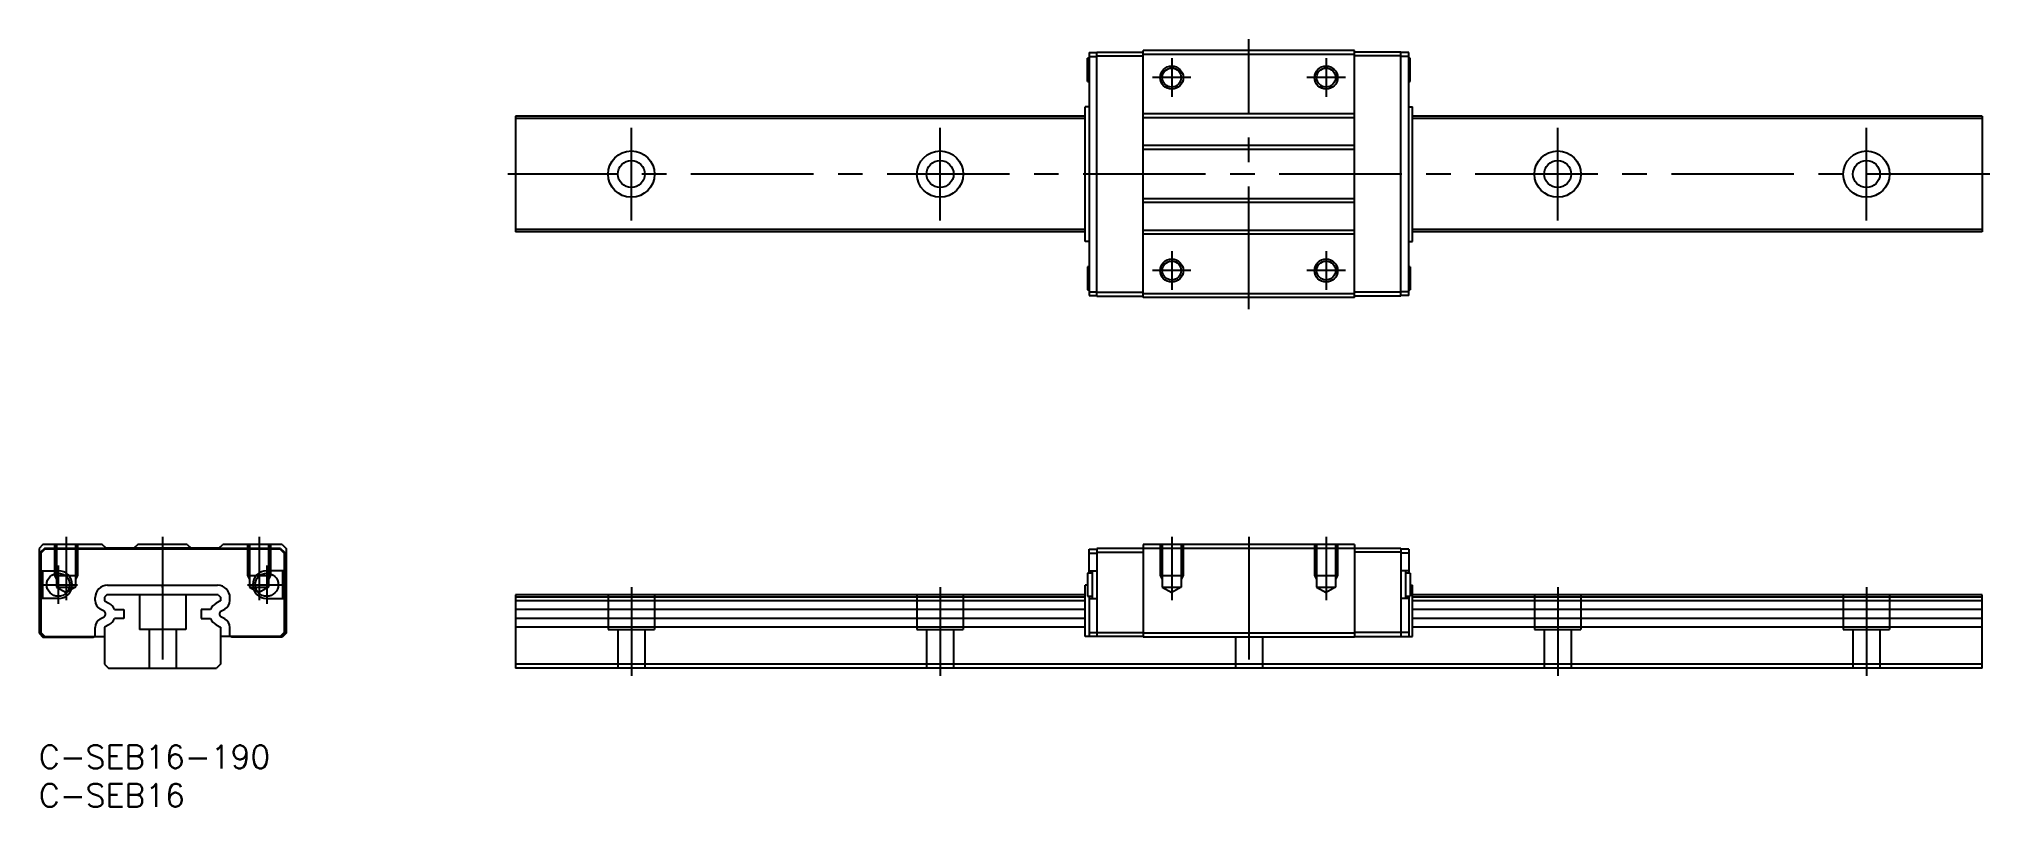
# Model space of a CAD drawing. Extents: x 0 to 253, y -8 to 92.
import ezdxf

# ---------------------------------------------------------------- set-up
doc = ezdxf.new("R2010")
doc.units = 0
doc.header["$LTSCALE"] = 0.5
doc.linetypes.add('CENTER', pattern=[50.8, 31.75, -6.35, 6.35, -6.35])
doc.linetypes.add('DASHED', pattern=[19.05, 12.7, -6.35])
for name, color, linetype in [('MSM_CENTER', 1, 'CENTER'), ('MSM_CONTINUOUS', 7, 'CONTINUOUS'), ('MSM_DASHED', 4, 'DASHED'), ('MSM_NARROW', 5, 'CONTINUOUS'), ('MSM_PART_NUMBER', 7, 'CONTINUOUS')]:
    doc.layers.add(name, color=color, linetype=linetype)
doc.styles.get("Standard").update_dxf_attribs({"font": 'txt.shx', "height": 2, "bigfont": 'bigfont.shx'})

# ---------------------------------------------------------------- blocks, each defined once
blk = doc.blocks.new('*U46')
at = {"layer": 'MSM_PART_NUMBER'}
blk.add_text('C-SEB16-190', height=3, dxfattribs=at).set_placement((0, -3))
blk = doc.blocks.new('*U47')
at = {"layer": 'MSM_PART_NUMBER'}
blk.add_text('C-SEB16', height=3, dxfattribs=at).set_placement((0, -8))

msp = doc.modelspace()

# ---------------------------------------------------------------- linework, layer by layer
at = {"layer": 'MSM_CENTER'}
for p, q in [((156.73, 56.5), (156.73, 91.5)), ((146.73, 89), (146.73, 84)), ((166.73, 89), (166.73, 84)), ((149.23, 86.5), (144.23, 86.5)), ((169.23, 86.5), (164.23, 86.5)), ((76.73, 68), (76.73, 80)), ((116.73, 68), (116.73, 80)), ((196.73, 68), (196.73, 80)), ((236.73, 68), (236.73, 80)), ((252.73, 74), (60.73, 74)), ((146.73, 64), (146.73, 59)), ((166.73, 64), (166.73, 59)), ((149.23, 61.5), (144.23, 61.5)), ((169.23, 61.5), (164.23, 61.5)), ((3.5, 27), (3.5, 18.79)), ((16, 27), (16, 8.5)), ((28.5, 27), (28.5, 18.79)), ((146.73, 27), (146.73, 18.79)), ((156.73, 27), (156.73, 9)), ((166.73, 27), (166.73, 18.79)), ((2.5, 23.3), (2.5, 18.3)), ((29.5, 23.3), (29.5, 18.3)), ((0, 20.8), (5, 20.8)), ((27, 20.8), (32, 20.8)), ((76.73, 20.5), (76.73, 9)), ((116.73, 20.5), (116.73, 9)), ((196.73, 20.5), (196.73, 9)), ((236.73, 20.5), (236.73, 9))]:
    msp.add_line(p, q, dxfattribs=at)
at = {"layer": 'MSM_CONTINUOUS'}
for p, q in [((136.03, 89), (135.83, 89)), ((135.83, 86), (135.83, 89)), ((136.03, 89.75), (136.03, 58.25)), ((136.03, 89.75), (137.03, 89.75)), ((136.03, 89.25), (137.03, 89.25)), ((137.03, 58.2), (137.03, 89.8)), ((137.03, 89.8), (143.03, 89.8)), ((137.03, 89.3), (143.03, 89.3)), ((143.03, 58), (143.03, 90)), ((170.43, 90), (143.03, 90)), ((170.43, 89.5), (143.03, 89.5)), ((170.43, 58), (170.43, 90)), ((176.43, 89.8), (170.43, 89.8)), ((176.43, 89.3), (170.43, 89.3)), ((176.43, 58.2), (176.43, 89.8)), ((177.43, 89.75), (176.43, 89.75)), ((177.43, 89.25), (176.43, 89.25)), ((177.43, 58.25), (177.43, 89.75)), ((177.63, 89), (177.43, 89)), ((177.63, 86), (177.63, 89)), ((135.83, 86), (136.03, 86)), ((177.43, 86), (177.63, 86)), ((61.73, 81.5), (61.73, 66.5)), ((135.53, 81.5), (61.73, 81.5)), ((135.53, 81.2), (61.73, 81.2)), ((135.53, 65.27), (135.53, 82.73)), ((136.03, 82.73), (135.53, 82.73)), ((170.43, 81.8), (143.03, 81.8)), ((170.43, 81.3), (143.03, 81.3)), ((177.43, 82.73), (177.93, 82.73)), ((177.93, 65.27), (177.93, 82.73)), ((251.73, 81.5), (177.93, 81.5)), ((251.73, 81.2), (177.93, 81.2)), ((251.73, 81.5), (251.73, 66.5)), ((170.43, 77.7), (143.03, 77.7)), ((170.43, 77.2), (143.03, 77.2)), ((170.43, 70.8), (143.03, 70.8)), ((170.43, 70.3), (143.03, 70.3)), ((135.53, 66.8), (61.73, 66.8)), ((135.53, 66.5), (61.73, 66.5)), ((170.43, 66.7), (143.03, 66.7)), ((170.43, 66.2), (143.03, 66.2)), ((251.73, 66.8), (177.93, 66.8)), ((251.73, 66.5), (177.93, 66.5)), ((136.03, 65.27), (135.53, 65.27)), ((177.43, 65.27), (177.93, 65.27)), ((136.03, 62), (135.83, 62)), ((135.83, 62), (135.83, 59)), ((177.63, 62), (177.43, 62)), ((177.63, 62), (177.63, 59)), ((135.83, 59), (136.03, 59)), ((136.03, 58.75), (137.03, 58.75)), ((136.03, 58.25), (137.03, 58.25)), ((137.03, 58.7), (143.03, 58.7)), ((137.03, 58.2), (143.03, 58.2)), ((170.43, 58.5), (143.03, 58.5)), ((176.43, 58.7), (170.43, 58.7)), ((176.43, 58.2), (170.43, 58.2)), ((177.43, 58.75), (176.43, 58.75)), ((177.43, 58.25), (176.43, 58.25)), ((177.43, 59), (177.63, 59)), ((170.43, 58), (143.03, 58)), ((0.5, 26), (0, 25.5)), ((0, 25.5), (0, 14.5)), ((0.7, 25.5), (0.2, 25)), ((0.75, 25.4), (0.25, 24.9)), ((8.2, 26), (0.5, 26)), ((31.3, 25.5), (0.7, 25.5)), ((31.25, 25.4), (0.75, 25.4)), ((8.7, 25.55), (8.2, 26)), ((23.3, 25.55), (8.7, 25.55)), ((12.8, 26), (12.3, 25.55)), ((19.2, 26), (12.8, 26)), ((19.2, 26), (19.7, 25.55)), ((23.3, 25.55), (23.8, 26)), ((31.5, 26), (23.8, 26)), ((31.25, 25.4), (31.75, 24.9)), ((31.3, 25.5), (31.8, 25)), ((31.5, 26), (32, 25.5)), ((32, 25.5), (32, 14.5)), ((136.03, 22.3), (136.03, 25.4)), ((136.03, 25.4), (137.03, 25.4)), ((176.43, 25.5), (137.03, 25.5)), ((137.03, 25.5), (137.03, 14.1)), ((170.43, 26), (143.03, 26)), ((143.03, 26), (143.03, 14)), ((170.43, 26), (170.43, 14)), ((176.43, 25.5), (176.43, 14.1)), ((177.43, 25.4), (176.43, 25.4)), ((177.43, 25.4), (177.43, 22.3)), ((0.2, 25), (0.2, 14.6)), ((0.25, 24.9), (0.25, 22.6)), ((31.75, 24.9), (31.75, 22.6)), ((31.8, 25), (31.8, 14.6)), ((136.03, 24.9), (137.03, 24.9)), ((137.03, 25), (143.03, 25)), ((176.43, 25), (170.43, 25)), ((177.43, 24.9), (176.43, 24.9)), ((0.25, 22.6), (2.5, 22.6)), ((0.45, 22.6), (0.45, 19)), ((8.87, 20.73), (23.13, 20.73)), ((16, 20.43), (16, 20.73)), ((31.75, 22.6), (29.5, 22.6)), ((31.55, 22.6), (31.55, 19)), ((135.53, 14.1), (135.53, 20.73)), ((135.83, 20.73), (135.53, 20.73)), ((136.43, 22.3), (135.83, 22.3)), ((135.83, 22.3), (135.83, 19.3)), ((136.03, 22.6), (137.03, 22.6)), ((136.43, 22.6), (136.43, 19)), ((177.43, 22.6), (176.43, 22.6)), ((177.03, 22.6), (177.03, 19)), ((177.63, 22.3), (177.03, 22.3)), ((177.63, 22.3), (177.63, 19.3)), ((177.63, 20.73), (177.93, 20.73)), ((177.93, 14.1), (177.93, 20.73)), ((0.25, 19), (0.25, 14.6)), ((2.5, 19), (0.25, 19)), ((7.27, 18.76), (7.27, 19.13)), ((8.8, 19.5), (8.5, 19.2)), ((8.5, 19.2), (8.5, 18.72)), ((8.5, 18.72), (9.06, 18.4)), ((23.2, 19.5), (8.8, 19.5)), ((23.5, 18.72), (22.94, 18.4)), ((23.2, 19.5), (23.5, 19.2)), ((23.5, 19.2), (23.5, 18.72)), ((24.73, 18.76), (24.73, 19.13)), ((29.5, 19), (31.75, 19)), ((31.75, 19), (31.75, 14.6)), ((61.73, 19.5), (61.73, 10)), ((135.53, 19.5), (61.73, 19.5)), ((135.53, 19.2), (61.73, 19.2)), ((135.53, 18.72), (61.73, 18.72)), ((135.83, 19.3), (136.43, 19.3)), ((136.03, 19.3), (136.03, 14.1)), ((136.03, 19), (137.03, 19)), ((177.43, 19), (176.43, 19)), ((177.03, 19.3), (177.63, 19.3)), ((177.43, 19.3), (177.43, 14.1)), ((251.73, 19.5), (177.93, 19.5)), ((251.73, 19.2), (177.93, 19.2)), ((251.73, 18.72), (177.93, 18.72)), ((251.73, 10), (251.73, 19.5)), ((7.27, 14.1), (7.27, 15.24)), ((8.43, 17.35), (7.92, 17.64)), ((7.92, 16.36), (8.43, 16.65)), ((9.06, 15.6), (8.5, 15.28)), ((8.5, 15.28), (8.5, 10.5)), ((9.78, 17.6), (11, 17.6)), ((11, 16.4), (9.78, 16.4)), ((11, 17.6), (11, 16.4)), ((21, 17.6), (21, 16.4)), ((22.22, 17.6), (21, 17.6)), ((21, 16.4), (22.22, 16.4)), ((22.94, 15.6), (23.5, 15.28)), ((23.5, 15.28), (23.5, 10.5)), ((23.57, 17.35), (24.08, 17.64)), ((24.08, 16.36), (23.57, 16.65)), ((24.73, 14.1), (24.73, 15.24)), ((135.53, 17.6), (61.73, 17.6)), ((135.53, 16.4), (61.73, 16.4)), ((135.53, 15.28), (61.73, 15.28)), ((251.73, 17.6), (177.93, 17.6)), ((251.73, 16.4), (177.93, 16.4)), ((251.73, 15.28), (177.93, 15.28)), ((0, 14.5), (0.5, 14)), ((0.2, 14.6), (0.7, 14.1)), ((0.25, 14.6), (0.75, 14.1)), ((0.5, 14), (7.03, 14)), ((0.7, 14.1), (8.5, 14.1)), ((7.03, 14), (7.24, 14.1)), ((31.3, 14.1), (23.5, 14.1)), ((24.97, 14), (24.76, 14.1)), ((31.5, 14), (24.97, 14)), ((31.75, 14.6), (31.25, 14.1)), ((31.8, 14.6), (31.3, 14.1)), ((32, 14.5), (31.5, 14)), ((143.03, 14.1), (135.53, 14.1)), ((136.03, 14.6), (143.03, 14.6)), ((170.43, 14.5), (143.03, 14.5)), ((170.43, 14), (143.03, 14)), ((177.43, 14.6), (170.43, 14.6)), ((170.43, 14.1), (177.93, 14.1)), ((8.5, 10.5), (9, 10)), ((23.5, 10.5), (23, 10)), ((251.73, 10.5), (61.73, 10.5)), ((9, 10), (23, 10)), ((251.73, 10), (61.73, 10))]:
    msp.add_line(p, q, dxfattribs=at)
for centre, radius in [((146.73, 86.5), 1.23), ((166.73, 86.5), 1.23), ((76.73, 74), 3), ((116.73, 74), 3), ((196.73, 74), 3), ((236.73, 74), 3), ((76.73, 74), 1.75), ((116.73, 74), 1.75), ((196.73, 74), 1.75), ((236.73, 74), 1.75), ((146.73, 61.5), 1.23), ((166.73, 61.5), 1.23), ((2.5, 20.8), 1.5), ((29.5, 20.8), 1.5)]:
    msp.add_circle(centre, radius, dxfattribs=at)
for centre, radius, start, end in [((2.5, 20.8), 1.8, 270, 90), ((8.87, 19.13), 1.6, 90.0008, 179.9992), ((23.13, 19.13), 1.6, 0.0008, 89.9992), ((29.5, 20.8), 1.8, 90, 270), ((8.57, 18.76), 1.3, 180, 240), ((8.19, 16.89), 1.75, 24.1151, 60), ((23.82, 16.89), 1.75, 120, 155.8849), ((23.43, 18.76), 1.3, 300, 0), ((8.57, 15.24), 1.3, 120, 180), ((8.23, 17), 0.4, 300, 60), ((8.19, 17.12), 1.75, 300, 335.8849), ((23.82, 17.12), 1.75, 204.1151, 240), ((23.77, 17), 0.4, 120, 240), ((23.43, 15.24), 1.3, 0, 60)]:
    msp.add_arc(centre, radius, start, end, dxfattribs=at)
at = {"layer": 'MSM_DASHED'}
for p, q in [((2, 26), (2, 22)), ((2.27, 26), (2.27, 20.5)), ((4.73, 26), (4.73, 20.5)), ((5, 26), (5, 22)), ((27, 26), (27, 22)), ((27.27, 26), (27.27, 20.5)), ((29.73, 26), (29.73, 20.5)), ((30, 26), (30, 22)), ((145.23, 26), (145.23, 22)), ((145.5, 26), (145.5, 20.5)), ((147.96, 26), (147.96, 20.5)), ((148.23, 26), (148.23, 22)), ((165.23, 26), (165.23, 22)), ((165.5, 26), (165.5, 20.5)), ((167.96, 26), (167.96, 20.5)), ((168.23, 26), (168.23, 22)), ((2, 22), (2.27, 21.53)), ((2, 22), (5, 22)), ((2.27, 20.5), (4.73, 20.5)), ((2.27, 20.5), (3.5, 19.79)), ((4.73, 20.5), (3.5, 19.79)), ((5, 22), (4.73, 21.53)), ((27, 22), (27.27, 21.53)), ((27, 22), (30, 22)), ((27.27, 20.5), (29.73, 20.5)), ((27.27, 20.5), (28.5, 19.79)), ((29.73, 20.5), (28.5, 19.79)), ((30, 22), (29.73, 21.53)), ((145.23, 22), (145.5, 21.53)), ((145.23, 22), (148.23, 22)), ((145.5, 20.5), (147.96, 20.5)), ((145.5, 20.5), (146.73, 19.79)), ((147.96, 20.5), (146.73, 19.79)), ((148.23, 22), (147.96, 21.53)), ((165.23, 22), (165.5, 21.53)), ((165.23, 22), (168.23, 22)), ((165.5, 20.5), (167.96, 20.5)), ((165.5, 20.5), (166.73, 19.79)), ((167.96, 20.5), (166.73, 19.79)), ((168.23, 22), (167.96, 21.53)), ((13, 19.5), (13, 15)), ((19, 19.5), (19, 15)), ((73.73, 19.5), (73.73, 15)), ((79.73, 19.5), (79.73, 15)), ((113.73, 19.5), (113.73, 15)), ((119.73, 19.5), (119.73, 15)), ((193.73, 19.5), (193.73, 15)), ((199.73, 19.5), (199.73, 15)), ((233.73, 19.5), (233.73, 15)), ((239.73, 19.5), (239.73, 15)), ((19, 15), (13, 15)), ((14.25, 15), (14.25, 10)), ((17.75, 15), (17.75, 10)), ((73.73, 15), (79.73, 15)), ((74.98, 15), (74.98, 10)), ((78.48, 15), (78.48, 10)), ((113.73, 15), (119.73, 15)), ((114.98, 15), (114.98, 10)), ((118.48, 15), (118.48, 10)), ((154.98, 14), (154.98, 10)), ((158.48, 14), (158.48, 10)), ((193.73, 15), (199.73, 15)), ((194.98, 15), (194.98, 10)), ((198.48, 15), (198.48, 10)), ((233.73, 15), (239.73, 15)), ((234.98, 15), (234.98, 10)), ((238.48, 15), (238.48, 10))]:
    msp.add_line(p, q, dxfattribs=at)
at = {"layer": 'MSM_NARROW'}
for centre in [(146.73, 86.5), (166.73, 86.5), (146.73, 61.5), (166.73, 61.5)]:
    msp.add_circle(centre, 1.5, dxfattribs=at)

# ---------------------------------------------------------------- block references
at = {"layer": 'MSM_CONTINUOUS'}
for name in ['*U46', '*U47']:
    msp.add_blockref(name, (0, 0), dxfattribs=at)

doc.saveas('drawing.dxf')
